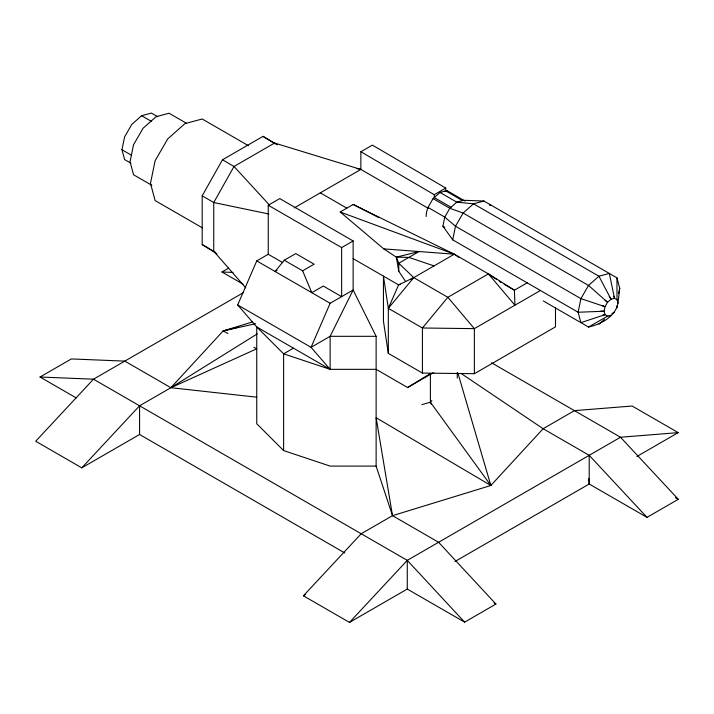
<?xml version="1.0" encoding="UTF-8"?>
<svg xmlns="http://www.w3.org/2000/svg" width="714" height="714" viewBox="0 0 714 714"><rect width="100%" height="100%" fill="white"/><g stroke="black" fill="none" stroke-linecap="round" stroke-linejoin="round"><path stroke-width="1.07" d="M617.958 303.218L619.725 288.224L616.941 277.826L483.922 201.027L463.698 200.286L456.764 202.142L449.829 208.292L444.751 217.092L442.894 226.168L452.721 239.85L578.117 312.25L604.089 311.224L605.017 306.681L607.552 302.29L611.023 299.211L614.486 298.282L617.03 299.746L617.958 303.218C615.593 316.579 600.661 324.397 588.523 327.048L543.292 300.924M130.894 163.203L124.602 159.57L121.969 149.744L124.602 136.883L131.795 124.423L141.622 115.713L151.448 113.08L157.74 116.712M452.721 239.85L455.505 226.231L463.118 213.04L473.525 203.811L483.922 201.027M618.654 293.463L619.725 288.224M432.729 373.029L407.623 387.523L376.126 369.343L330.136 369.343L283.61 353.832L256.745 326.967L237.673 304.949L256.745 260.913L268.241 254.273L282.726 262.636M636.861 456.496L678.211 432.622L632.131 406.025L574.431 410.639L543.122 428.721L490.857 485.493L392.513 515.669L361.195 533.751L303.405 595.806L349.485 622.412L407.275 589.05L464.618 622.153L495.927 604.071L438.592 542.274L392.513 515.669L376.126 466.099L376.126 336.312L353.135 290.009L330.136 303.28L311.063 347.325L330.136 369.343L330.136 336.312L353.135 290.009L353.135 240.957L279.745 198.59L268.241 205.23L268.241 254.273M422.42 373.065L388.327 353.376L388.327 308.323L398.599 284.886L413.745 277.621L454.309 254.202L488.403 273.89L514.419 290.196L514.928 305.217L488.403 273.89L447.848 297.31L422.42 328.003L422.42 373.065L474.364 373.699L555.492 326.86L555.492 307.493M216.94 253.756L202.187 244.563L202.187 195.85L222.465 159.784L263.029 136.365L277.353 144.763M426.142 216.494A19.617 11.326 -60 0 1 427.998 207.417L433.077 198.617L440.011 192.468L446.937 190.611L465.055 201.071M284.27 260.226L302.62 270.82L314.115 264.18L295.766 253.586L284.27 260.226L275.095 271.498L277.014 270.392M540.436 290.491L474.364 328.636L422.42 328.003L388.327 308.323L413.745 277.621L447.848 297.31L474.364 328.636L474.364 373.699M421.876 404.642L430.39 402.214L431.845 400.518M252.756 321.853L223.143 330.939L170.878 387.711L139.569 405.793L81.78 467.849L35.7 441.243L93.489 379.188L243.554 292.553M349.485 622.412L407.275 560.356L620.511 437.245L678.211 432.622M598.921 324.254L604.526 319.292M410.943 279.433L413.745 277.621L398.769 263.252L396.341 257.147L383.784 248.883L340.185 212.004L353.207 204.481L454.309 254.202L458.87 257.299M257.308 333.857L170.878 387.711L124.798 361.114L71.346 358.937L40.029 377.019L76.309 397.966M407.623 387.523L429.578 374.02L433.88 373.127M428.204 208.309L360.865 169.432L360.865 151.752L372.369 145.112L445.759 188.068L445.759 190.933L462.511 200.607M294.23 207.908L360.865 169.432L274.587 143.041L234.022 166.46L213.745 202.526L213.745 251.239L245.812 287.912M242.956 284.11L221.956 271.989L228.596 268.152M268.241 205.23L341.631 247.597L353.135 240.957M451.016 207.247L434.255 197.573L434.255 194.708L445.759 188.068M81.78 467.849L139.569 434.487L344.817 552.984M293.445 348.155L283.61 353.832L283.61 450.588L330.136 466.099L376.126 466.099M527.173 282.833L514.419 290.196L504.004 284.181M303.405 595.806L305.333 594.691M455.005 561.49L589.202 484.012L646.991 517.373L678.3 499.3L620.511 437.245L491.562 362.792M588.523 327.048L607.552 316.159L611.023 315.231L609.006 316.061M611.907 313.589L614.486 312.152M400.509 284.279L398.599 284.886L353.135 258.647M227.945 333.492L223.143 330.939L238.155 327.146M398.769 271.258L396.341 257.147L419.047 251.542L398.769 263.252L398.769 271.258L405.686 281.593M444.884 191.12L446.937 190.611M223.143 330.939L255.541 323.719M602.902 315.115L605.017 314.687L607.552 316.159M376.126 336.312L330.136 336.312L311.063 347.325L237.673 304.949M396.341 257.147L408.908 257.397L434.032 265.911M221.956 271.989L233.094 272.436M40.029 377.019L93.489 379.188L407.275 560.356L464.618 622.153M600.876 311.081L604.089 311.224L605.017 314.687L580.91 322.648L578.117 312.25L580.91 298.63L588.523 285.439L598.921 276.211L609.328 273.426L614.486 298.282L613.799 296.248M383.784 248.883L454.309 254.202L340.185 212.004M489.376 205.213L491.544 205.427M256.745 397.171L170.878 387.711L256.745 348.798L253.863 347.263M356.536 168.531L360.865 169.432M268.919 214.022L213.745 202.526L202.187 195.85M602 305.574L605.017 306.681L580.91 298.63L455.505 226.231L444.751 217.092L427.998 207.417M353.207 204.481L378.723 217.565M440.011 192.468L456.764 202.142L473.525 203.811L598.921 276.211L611.023 299.211L609.292 296.497M433.077 198.617L449.829 208.292L463.118 213.04L588.523 285.439L607.552 302.29L605.079 300.228M442.894 226.168L444.76 227.239M248.427 145.692L202.196 118.997L184.962 123.62L167.728 138.9L155.108 160.757L150.484 183.328L155.108 200.563L202.401 227.864M320.3 192.851L346.825 208.167M186.408 123.236L169.066 113.231L156.071 116.712L143.068 128.243L133.545 144.728L130.064 161.757L133.545 174.76L151.85 185.319M222.465 159.784L234.022 166.46L269.249 204.838M141.622 115.713L151.252 121.273M121.969 149.744L131.608 155.304M675.408 497.631L678.3 499.3M256.745 260.913L330.136 303.28M646.991 517.373L589.202 455.318L543.122 428.721L460.949 373.368M202.187 244.563L215.583 252.381M256.745 326.967L330.136 369.343M494.017 602.973L495.927 604.071M360.865 151.752L434.255 194.708M263.029 136.365L275.015 143.835M488.403 273.89L496.605 279.451M499.336 281.307L501.166 282.539M283.61 450.588L256.745 423.723L256.745 326.807M489.358 483.896L490.857 485.493L457.879 373.003M430.39 373.627L430.39 402.214L490.857 485.493L376.126 417.717L392.513 515.669M430.39 402.214L431.443 404.178M302.62 270.82L311.786 292.686L323.29 286.046L341.631 296.64L341.631 247.597M388.327 308.323L383.445 276.139L383.445 321.202L388.327 353.376M588.666 478.585L589.202 484.012L589.202 455.318M616.994 305.788L617.03 307.752M616.941 277.826L617.03 299.746M457.255 372.565L457.255 378.125M407.275 560.356L407.275 589.05M139.569 405.793L139.569 434.487"/></g></svg>
